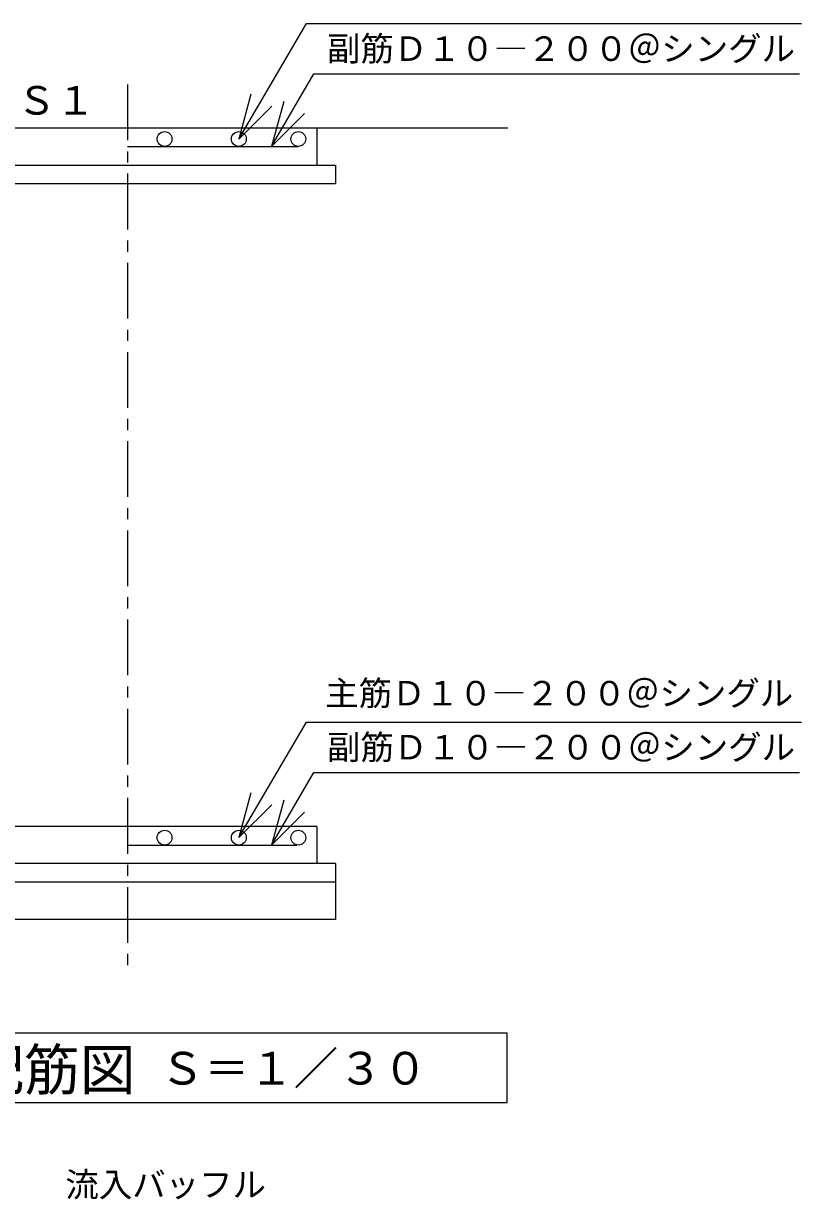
# Model space of a CAD drawing. Units: millimetres, scale not verified. Extents: x -22761 to 8910, y -6308 to 6308.
# Drawn here: x 936 to 3030, y -1493 to 1671 of the extents above; entities that cross this region are included whole.
import ezdxf
from ezdxf.enums import TextEntityAlignment as Align

# ---------------------------------------------------------------- set-up
doc = ezdxf.new("R2010")
doc.units = ezdxf.units.MM
doc.header["$LTSCALE"] = 30
doc.linetypes.add('CHAIN1', pattern=[8, 5, -1, 1, -1])
for name, color, linetype, lineweight in [('0-2_空気管', 3, 'Continuous', 25), ('0-3_機器', 3, 'Continuous', 25), ('0-4_製作', 5, 'Continuous', 25), ('0-5_躯体', 4, 'Continuous', 25), ('0-6_08', 2, 'Continuous', 25)]:
    doc.layers.add(name, color=color, linetype=linetype, lineweight=lineweight)
doc.styles.add('ＭＳ ゴシック', font='')
doc.styles.get('ＭＳ ゴシック').set_extended_font_data('MS Gothic')

msp = doc.modelspace()

# ---------------------------------------------------------------- linework, layer by layer
at = {"layer": '0-3_機器', "color": 2, "linetype": 'CHAIN1'}
msp.add_line((1215.6, 1507.19), (1215.6, -864.11), dxfattribs=at)
at = {"layer": '0-3_機器', "color": 2}
for p, q in [((675.6, 1390.39), (2239.75, 1390.39)), ((1725.6, 1390.39), (1725.6, 1290.39)), ((655.6, 1290.39), (1775.6, 1290.39)), ((1775.6, 1290.39), (1775.6, 1240.39)), ((655.6, 1240.39), (1775.6, 1240.39)), ((1725.6, -489.61), (705.6, -489.61)), ((1725.6, -489.61), (1725.6, -589.61)), ((1775.6, -589.61), (655.6, -589.61)), ((1775.6, -589.61), (1775.6, -739.61)), ((1775.6, -739.61), (655.6, -739.61))]:
    msp.add_line(p, q, dxfattribs=at)
at = {"layer": '0-4_製作', "color": 4}
for p, q in [((1515.6, 1360.39), (1697.88, 1671.25)), ((1697.88, 1671.25), (3029.81, 1671.25)), ((1603.9, 1340.39), (1717.01, 1535.6)), ((1717.44, 1535.85), (3024.1, 1535.85)), ((1515.6, -519.6), (1697.88, -208.75)), ((1697.88, -208.75), (3029.81, -208.75)), ((1603.91, -539.6), (1717.01, -344.4)), ((1717.45, -344.15), (3024.11, -344.15))]:
    msp.add_line(p, q, dxfattribs=at)
at = {"layer": '0-4_製作', "color": 3}
for p, q in [((1215.6, 1340.39), (1675.95, 1340.39)), ((1215.6, -539.61), (1671.89, -539.61))]:
    msp.add_line(p, q, dxfattribs=at)
at = {"layer": '0-4_製作', "color": 4}
for points in [[(1547.95, 1481.13), (1515.6, 1360.39), (1603.98, 1448.78)], [(1636.26, 1461.13), (1603.9, 1340.39), (1692.29, 1428.78)], [(1547.95, -398.86), (1515.6, -519.6), (1603.99, -431.22)], [(1636.26, -418.86), (1603.91, -539.6), (1692.3, -451.22)]]:
    msp.add_lwpolyline(points, dxfattribs=at)
at = {"layer": '0-4_製作', "color": 3}
for centre in [(1315.6, 1360.39), (1515.6, 1360.39), (1675.59, 1360.39), (1315.6, -519.6), (1515.6, -519.6), (1675.6, -519.6)]:
    msp.add_circle(centre, 20, dxfattribs=at)
at = {"layer": '0-5_躯体', "color": 3}
msp.add_lwpolyline([(2237.61, -1232.26), (2237.61, -1045.95), (-43.97, -1045.95), (-43.97, -1232.26)], close=True, dxfattribs=at)
at = {"layer": '0-6_08'}
msp.add_line((1775.6, -639.61), (655.6, -639.61), dxfattribs=at)

# ---------------------------------------------------------------- texts
at = {"layer": '0-2_空気管', "color": 4, "style": 'ＭＳ ゴシック'}
msp.add_text('流入バッフル', height=65.98, dxfattribs=at).set_placement((1048.68, -1506.21), align=Align.BOTTOM_LEFT)
at = {"layer": '0-4_製作', "color": 4, "style": 'ＭＳ ゴシック'}
for s, height, p in [('副筋Ｄ１０―２００＠シングル\u3000', 65.98, (1752.78, 1550.85)), ('Ｓ１', 76.98, (918.53, 1403)), ('主筋Ｄ１０―２００＠シングル\u3000', 65.98, (1747.88, -183.75)), ('副筋Ｄ１０―２００＠シングル\u3000', 65.98, (1752.78, -329.15))]:
    msp.add_text(s, height=height, dxfattribs=at).set_placement(p, align=Align.BOTTOM_LEFT)
at = {"layer": '0-5_躯体', "style": 'ＭＳ ゴシック'}
for s, height, p in [('Ｂ－Ｂ断面配筋図', 110, (37.27, -1232.23)), ('Ｓ＝１／３０', 87.98, (1303.09, -1210.56))]:
    msp.add_text(s, height=height, dxfattribs=at).set_placement(p, align=Align.BOTTOM_LEFT)

doc.saveas('drawing.dxf')
